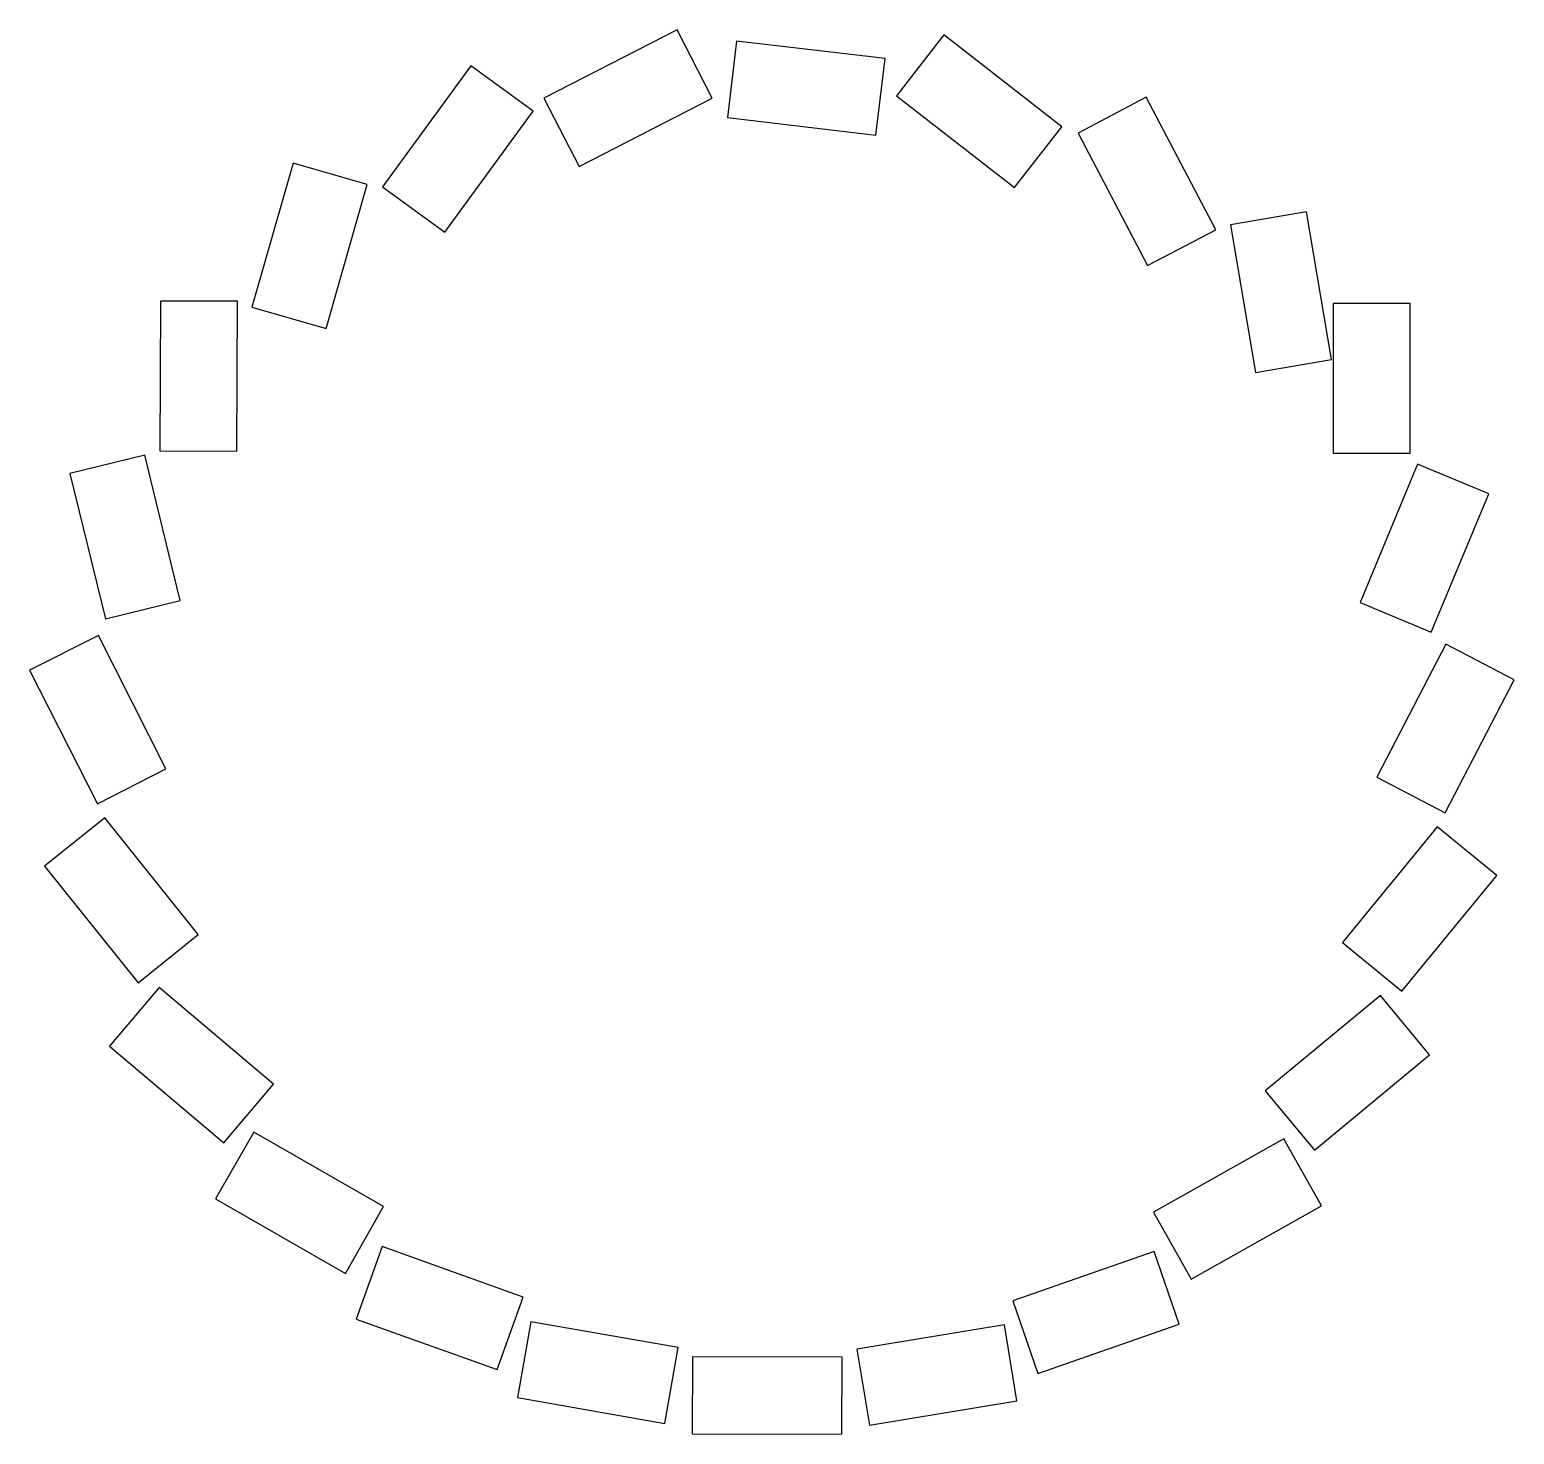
# Model space of a CAD drawing. Header units: millimetres. Extents: x -51 to 51, y -73 to 24.
import ezdxf

# ---------------------------------------------------------------- set-up
doc = ezdxf.new("R2010")
doc.units = ezdxf.units.MM
doc.layers.get('0').update_dxf_attribs({"linetype": 'CONTINUOUS'})

msp = doc.modelspace()

# ---------------------------------------------------------------- linework, layer by layer
for points in [[(-4.1, 19.27), (-6.52, 23.98), (-15.68, 19.28), (-13.26, 14.56)], [(19.97, 17.3), (11.84, 23.62), (8.59, 19.44), (16.72, 13.12)], [(-2.43, 23.2), (-3.05, 17.94), (7.17, 16.72), (7.8, 21.99)], [(-16.43, 18.38), (-20.71, 21.5), (-26.79, 13.18), (-22.51, 10.06)], [(30.56, 10.21), (25.78, 19.33), (21.09, 16.87), (25.87, 7.75)], [(-27.85, 13.33), (-32.94, 14.79), (-35.78, 4.89), (-30.68, 3.43)], [(33.29, 0.4), (38.52, 1.28), (36.8, 11.44), (31.57, 10.55)], [(-36.78, 5.29), (-42.08, 5.31), (-42.12, -4.99), (-36.82, -5.01)], [(43.95, -5.15), (43.95, 5.15), (38.65, 5.15), (38.65, -5.15)], [(-48.31, -6.55), (-45.85, -16.56), (-40.71, -15.29), (-43.16, -5.29)], [(40.5, -15.43), (45.39, -17.47), (49.35, -7.96), (44.46, -5.92)], [(-46.35, -17.7), (-51.08, -20.1), (-46.42, -29.29), (-41.7, -26.89)], [(46.36, -29.9), (51.11, -20.76), (46.41, -18.31), (41.66, -27.45)], [(-39.47, -38.29), (-45.91, -30.26), (-50.05, -33.58), (-43.6, -41.61)], [(39.28, -38.83), (43.38, -42.19), (49.9, -34.22), (45.8, -30.86)], [(-37.72, -52.62), (-34.3, -48.57), (-42.17, -41.92), (-45.59, -45.97)], [(45.28, -46.55), (41.9, -42.47), (33.97, -49.04), (37.35, -53.12)], [(-26.72, -57), (-35.66, -51.88), (-38.29, -56.48), (-29.35, -61.6)], [(37.85, -56.96), (35.25, -52.34), (26.27, -57.38), (28.86, -62)], [(-28.6, -64.75), (-18.9, -68.22), (-17.12, -63.23), (-26.82, -59.76)], [(28.05, -65.1), (26.32, -60.1), (16.59, -63.48), (18.32, -68.48)], [(-6.44, -66.71), (-16.59, -64.93), (-17.5, -70.15), (-7.35, -71.93)], [(16.88, -70.36), (16.02, -65.13), (5.86, -66.82), (6.72, -72.04)], [(4.85, -67.37), (-5.45, -67.33), (-5.47, -72.63), (4.83, -72.67)]]:
    msp.add_lwpolyline(points, close=True)

doc.saveas('drawing.dxf')
